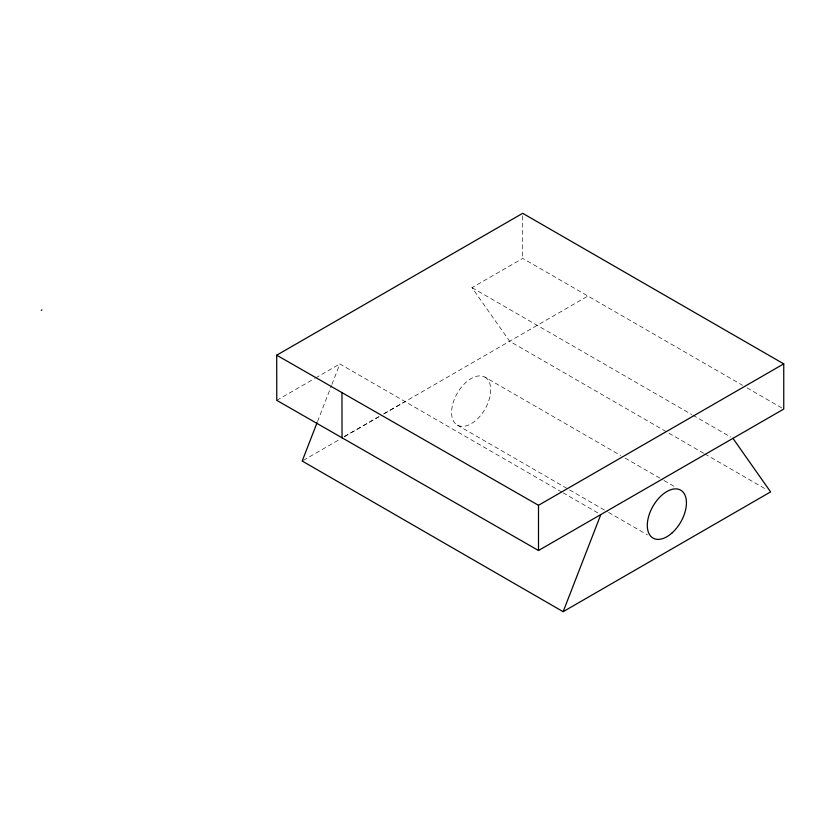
<?xml version="1.0" encoding="UTF-8"?>
<svg xmlns="http://www.w3.org/2000/svg" width="825" height="825" viewBox="0 0 825 825"><rect width="100%" height="100%" fill="white"/><g stroke="black" fill="none" stroke-linecap="round" stroke-linejoin="round"><path stroke-width="0.62" stroke-dasharray="4.12 3.09" d="M317.543 421.482L331.495 385.522M331.959 384.326L339.859 363.949L561.887 492.133M276.777 400.352L314.407 378.634M315.511 378.005L339.859 363.949M703.694 453.276L509.654 341.251L471.993 287.667L522.699 258.4L742.583 385.306M303.311 460.381L340.117 439.137M344.582 436.559L379.16 416.594M383.615 414.016L587.936 296.051M344.242 436.59L378.541 416.873M384.079 413.696L405.096 401.61M747.038 387.874L783.75 409.066M471.993 287.667L691.793 414.573M692.897 415.212L730.713 437.044M704.808 453.925L766.136 489.338M484.997 377.169A27.679 15.984 -60 0 1 476.231 420.038A27.679 15.984 -60 0 1 452.255 406.209A27.679 15.984 -60 0 1 484.997 377.169L620.658 455.493M625.113 458.061L662.918 479.892M664.032 480.532L676.263 487.596M457.318 425.112L568.518 489.308M569.632 489.947L607.437 511.778M608.551 512.418L647.47 534.889M563.001 492.783L600.806 514.604M522.699 215.892L522.699 258.4"/><path stroke-width="1.24" d="M538.498 550.502L538.498 505.302L783.75 363.877L783.75 409.066L538.498 550.502L276.777 400.352L276.705 355.193L522.699 213.314L783.75 363.877M317.078 422.678L302.198 461.031L563.145 611.686L770.602 491.906L732.93 438.323M563.145 611.686L600.806 514.604M41.25 310.365L41.972 309.952M276.705 355.193L538.498 505.302M341.963 392.71L342.035 437.858M671.942 533.033A27.679 15.984 -60 0 0 680.708 490.163A27.679 15.984 -60 0 0 647.965 519.193A27.679 15.984 -60 0 0 671.942 533.033"/></g></svg>
